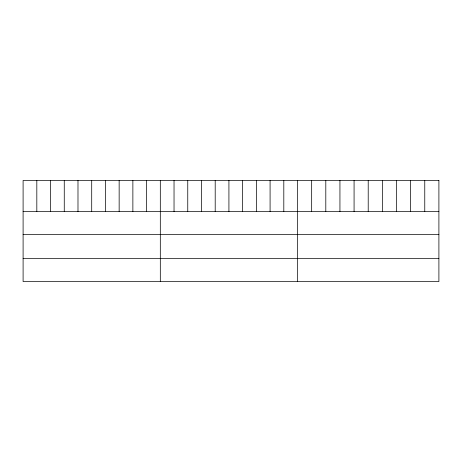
<?xml version="1.0" encoding="UTF-8"?>
<svg xmlns="http://www.w3.org/2000/svg" width="462" height="462" viewBox="0 0 462 462"><rect width="100%" height="100%" fill="white"/><g stroke="black" fill="none" stroke-linecap="round" stroke-linejoin="round"><path stroke-width="0.69" d="M23.1 211.556L438.9 211.556M23.1 234.65L438.9 234.65M23.1 258.449L438.9 258.449M424.763 180.457L424.763 211.556M410.626 180.457L410.626 211.556M396.488 180.457L396.488 211.556M382.351 180.457L382.351 211.556M368.214 180.457L368.214 211.556M354.077 180.457L354.077 211.556M339.94 180.457L339.94 211.556M325.802 180.457L325.802 211.556M311.665 180.457L311.665 211.556M297.528 180.457L297.528 281.543M283.807 180.457L283.807 211.556M270.085 180.457L270.085 211.556M256.364 180.457L256.364 211.556M242.642 180.457L242.642 211.556M228.921 180.457L228.921 211.556M215.2 180.457L215.2 211.556M201.478 180.457L201.478 211.556M187.757 180.457L187.757 211.556M174.035 180.457L174.035 211.556M160.314 180.457L160.314 281.543M146.593 180.457L146.593 211.556M132.871 180.457L132.871 211.556M119.15 180.457L119.15 211.556M105.428 180.457L105.428 211.556M91.707 180.457L91.707 211.556M77.986 180.457L77.986 211.556M64.264 180.457L64.264 211.556M50.543 180.457L50.543 211.556M36.821 180.457L36.821 211.556M438.9 180.457L23.1 180.457L23.1 281.543L438.9 281.543L438.9 180.457"/></g></svg>
